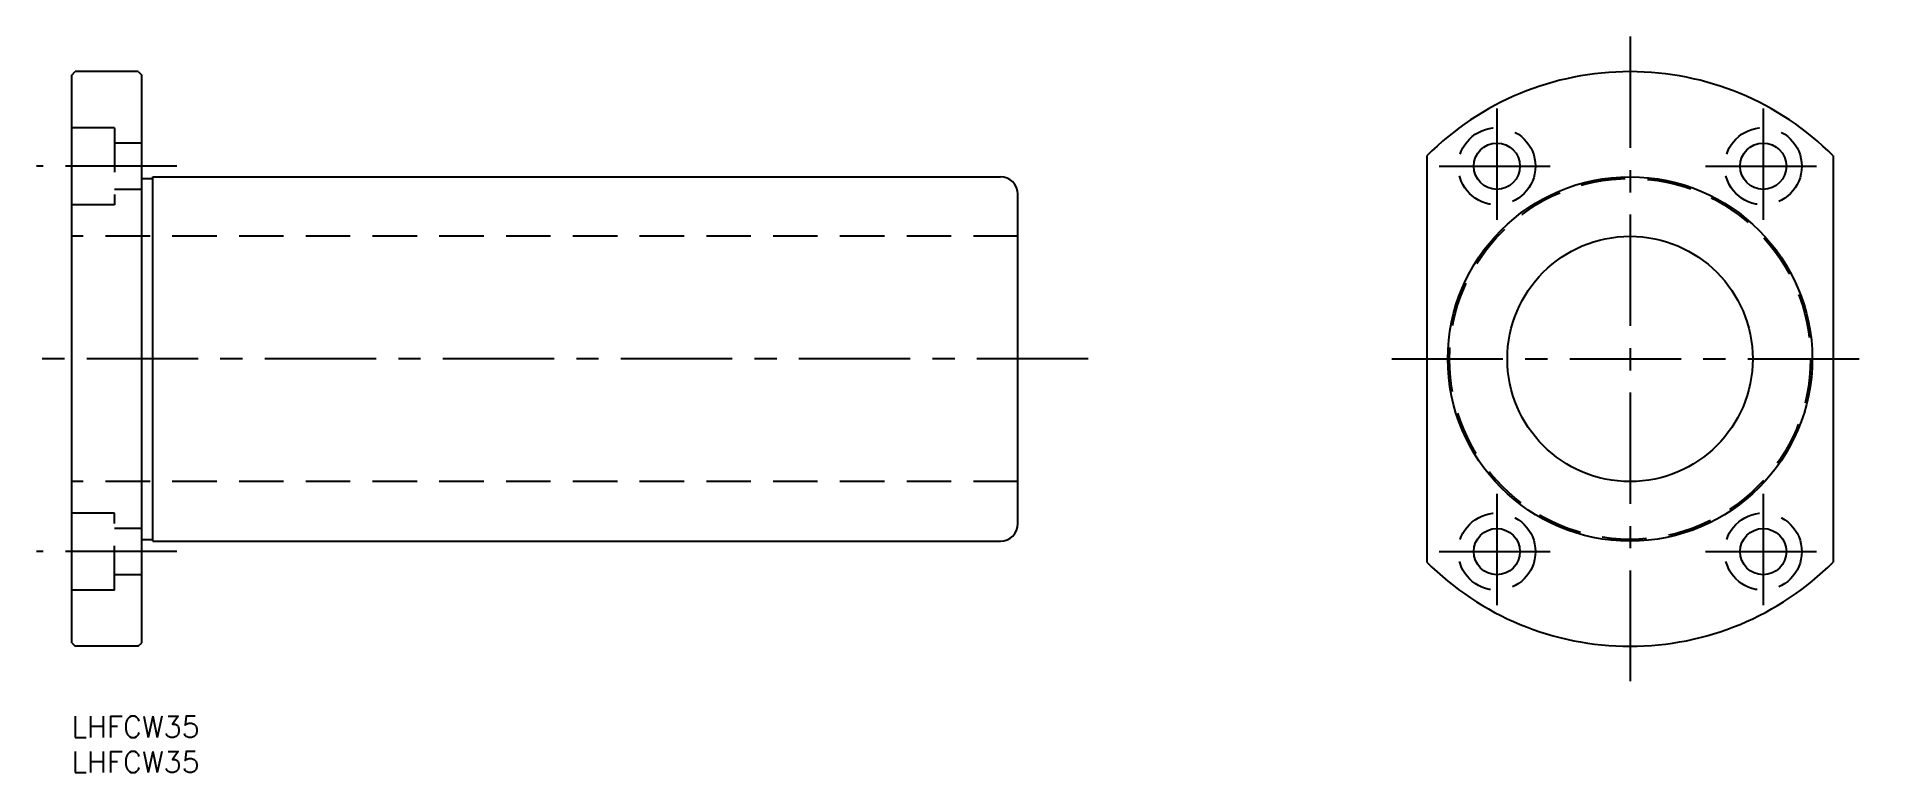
# Model space of a CAD drawing. Extents: x -5 to 256, y -8 to 97.
import ezdxf

# ---------------------------------------------------------------- set-up
doc = ezdxf.new("R2010")
doc.units = 0
doc.header["$LTSCALE"] = 0.5
doc.linetypes.add('CENTER', pattern=[50.8, 31.75, -6.35, 6.35, -6.35])
doc.linetypes.add('DASHED', pattern=[19.05, 12.7, -6.35])
for name, color, linetype in [('MSM_CENTER', 1, 'CENTER'), ('MSM_CONTINUOUS', 7, 'CONTINUOUS'), ('MSM_DASHED', 4, 'DASHED'), ('MSM_PART_NUMBER', 7, 'CONTINUOUS')]:
    doc.layers.add(name, color=color, linetype=linetype)
doc.styles.get("Standard").update_dxf_attribs({"font": 'txt.shx', "height": 3, "bigfont": 'bigfont.shx'})

# ---------------------------------------------------------------- blocks, each defined once
blk = doc.blocks.new('*U26')
at = {"layer": 'MSM_PART_NUMBER'}
blk.add_text('LHFCW35', height=3, dxfattribs=at).set_placement((0, -3))
blk = doc.blocks.new('*U27')
at = {"layer": 'MSM_PART_NUMBER'}
blk.add_text('LHFCW35', height=3, dxfattribs=at).set_placement((0, -8))

msp = doc.modelspace()

# ---------------------------------------------------------------- linework, layer by layer
at = {"layer": 'MSM_CENTER'}
for p, q in [((222.32, 97), (222.32, 5)), ((203.32, 86.75), (203.32, 70.25)), ((241.32, 86.75), (241.32, 70.25)), ((15, 78.5), (-5, 78.5)), ((195.07, 78.5), (211.57, 78.5)), ((233.07, 78.5), (249.57, 78.5)), ((145.03, 51), (-5, 51)), ((188.32, 51), (256.32, 51)), ((203.32, 31.75), (203.32, 15.25)), ((241.32, 31.75), (241.32, 15.25)), ((15, 23.5), (-5, 23.5)), ((195.07, 23.5), (211.57, 23.5)), ((233.07, 23.5), (249.57, 23.5))]:
    msp.add_line(p, q, dxfattribs=at)
at = {"layer": 'MSM_CONTINUOUS'}
for p, q in [((0, 91.5), (0.5, 92)), ((0, 10.5), (0, 91.5)), ((9.5, 92), (0.5, 92)), ((9.5, 92), (10, 91.5)), ((10, 10.5), (10, 91.5)), ((193.32, 79.98), (193.32, 22.02)), ((251.32, 79.98), (251.32, 22.02)), ((10, 76.75), (11.6, 76.75)), ((11.6, 77), (132.5, 77)), ((11.6, 25), (11.6, 77)), ((135, 27.5), (135, 74.5)), ((10, 25.25), (11.6, 25.25)), ((11.6, 25), (132.5, 25)), ((0, 10.5), (0.5, 10)), ((9.5, 10), (10, 10.5)), ((9.5, 10), (0.5, 10))]:
    msp.add_line(p, q, dxfattribs=at)
for centre, radius in [((203.32, 78.5), 3.3), ((241.32, 78.5), 3.3), ((222.32, 51), 26), ((222.32, 51), 17.5), ((203.32, 23.5), 3.3), ((241.32, 23.5), 3.3)]:
    msp.add_circle(centre, radius, dxfattribs=at)
for centre, radius, start, end in [((222.32, 51), 41, 44.983, 135.017), ((132.5, 74.5), 2.5, 0, 90), ((132.5, 27.5), 2.5, 270, 0), ((222.32, 51), 41, 224.983, 315.017)]:
    msp.add_arc(centre, radius, start, end, dxfattribs=at)
at = {"layer": 'MSM_DASHED'}
for p, q in [((6.1, 84), (0, 84)), ((6.1, 84), (6.1, 73)), ((10, 81.8), (6.1, 81.8)), ((10, 75.2), (6.1, 75.2)), ((6.1, 73), (0, 73)), ((135, 68.5), (0, 68.5)), ((135, 33.5), (0, 33.5)), ((6.1, 29), (0, 29)), ((6.1, 18), (6.1, 29)), ((10, 26.8), (6.1, 26.8)), ((10, 20.2), (6.1, 20.2)), ((6.1, 18), (0, 18))]:
    msp.add_line(p, q, dxfattribs=at)
for centre, radius in [((203.32, 78.5), 5.5), ((241.32, 78.5), 5.5), ((222.32, 51), 25.75), ((203.32, 23.5), 5.5), ((241.32, 23.5), 5.5)]:
    msp.add_circle(centre, radius, dxfattribs=at)

# ---------------------------------------------------------------- block references
at = {"layer": 'MSM_CONTINUOUS'}
for name in ['*U26', '*U27']:
    msp.add_blockref(name, (0, 0), dxfattribs=at)

doc.saveas('drawing.dxf')
